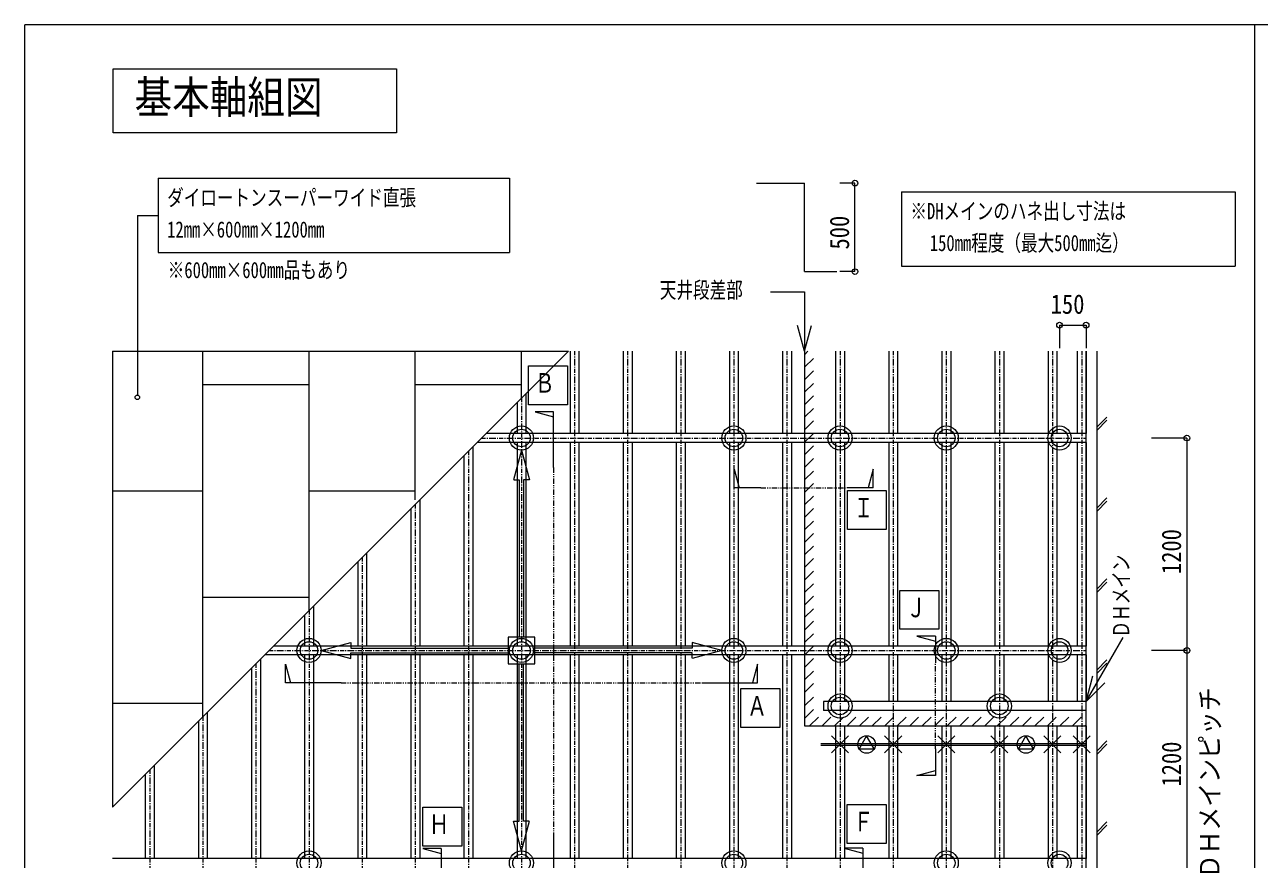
# Model space of a CAD drawing. Units: millimetres, scale not verified. Extents: x -205 to 205, y -142 to 142.
# Drawn here: x -205 to -65.5, y 48.2 to 142.5 of the extents above; entities that cross this region are included whole.
import ezdxf
from ezdxf.enums import TextEntityAlignment as Align

# ---------------------------------------------------------------- set-up
doc = ezdxf.new("R2010")
doc.units = ezdxf.units.MM
doc.header["$LTSCALE"] = 0.25
doc.linetypes.add('USER1', pattern=[7.8, 1.8, -0.6, 0.3, -0.6, 3, -0.6, 0.3, -0.6])
doc.linetypes.add('USER3', pattern=[4.8, 2.4, -0.6, 0.3, -0.6, 0.3, -0.6])
for name, color, linetype, lineweight in [('0-1_0-0 基本', 7, 'Continuous', 18), ('0-2_0-1 軸組', 7, 'Continuous', 18), ('0-3_0-2 インサート', 7, 'Continuous', 18), ('0-4_0-3 文字', 7, 'Continuous', 18), ('0-5_0-4 ブレース', 7, 'Continuous', 18), ('0-6_0-5 仕上', 7, 'Continuous', 18), ('F-1_F-0 図枠', 7, 'Continuous', 18), ('F-2_F-1 レイアウト', 7, 'Continuous', 18)]:
    doc.layers.add(name, color=color, linetype=linetype, lineweight=lineweight)
doc.styles.add('ＭＳ ゴシック', font='')
doc.styles.get('ＭＳ ゴシック').set_extended_font_data('MS Gothic')

msp = doc.modelspace()

# ---------------------------------------------------------------- linework, layer by layer
at = {"layer": '0-1_0-0 基本', "color": 4, "linetype": 'USER1'}
for p, q in [((-142.871, 105.6107), (-142.871, 12.6107)), ((-136.871, 105.6107), (-136.871, 12.6107)), ((-130.871, 105.6107), (-130.871, 12.6107)), ((-124.871, 105.6107), (-124.871, 12.6107)), ((-118.871, 105.6107), (-118.871, 12.6107)), ((-112.871, 105.6107), (-112.871, 12.6107)), ((-106.871, 105.6107), (-106.871, 12.6107)), ((-100.871, 105.6107), (-100.871, 12.6107)), ((-94.871, 105.6107), (-94.871, 12.6107)), ((-88.871, 105.6107), (-88.871, 12.6107)), ((-85.571, 105.6107), (-85.571, 12.6107)), ((-148.871, 100.3107), (-148.871, 12.6107)), ((-153.371, 95.8107), (-85.071, 95.8107)), ((-154.871, 94.3107), (-154.871, 12.6107)), ((-160.871, 88.3107), (-160.871, 12.6107)), ((-166.871, 82.3107), (-166.871, 12.6107)), ((-172.871, 76.3107), (-172.871, 12.6107)), ((-177.371, 71.8107), (-85.071, 71.8107)), ((-178.871, 70.3107), (-178.871, 12.6107)), ((-184.871, 64.3107), (-184.871, 12.6107)), ((-190.871, 58.3107), (-190.871, 12.6107))]:
    msp.add_line(p, q, dxfattribs=at)
at = {"layer": '0-1_0-0 基本'}
for p, q in [((-83.871, 97.0267), (-82.7139, 98.1838)), ((-83.871, 96.6542), (-82.7139, 97.8112)), ((-83.871, 87.8811), (-82.7139, 89.0381)), ((-83.871, 87.5085), (-82.7139, 88.6656)), ((-83.871, 78.7354), (-82.7139, 79.8925)), ((-83.871, 78.3628), (-82.7139, 79.5199)), ((-83.871, 69.5898), (-82.7139, 70.7468)), ((-83.871, 69.2172), (-82.7139, 70.3742)), ((-113.8343, 60.232), (-111.9076, 62.1587)), ((-113.8343, 62.1587), (-111.9076, 60.232)), ((-107.8343, 60.232), (-105.9076, 62.1587)), ((-107.8343, 62.1587), (-105.9076, 60.232)), ((-101.8343, 60.232), (-99.9076, 62.1587)), ((-101.8343, 62.1587), (-99.9076, 60.232)), ((-95.8343, 60.232), (-93.9076, 62.1587)), ((-95.8343, 62.1587), (-93.9076, 60.232)), ((-89.8343, 60.232), (-87.9076, 62.1587)), ((-89.8343, 62.1587), (-87.9076, 60.232)), ((-86.5343, 60.232), (-84.6076, 62.1587)), ((-86.5343, 62.1587), (-84.6076, 60.232)), ((-83.871, 60.4441), (-82.7139, 61.6012)), ((-115.0418, 61.2954), (-85.071, 61.2954)), ((-115.0418, 61.0954), (-85.071, 61.0954)), ((-83.871, 60.0715), (-82.7139, 61.2286)), ((-83.871, 51.2985), (-82.7139, 52.4555)), ((-83.871, 50.9259), (-82.7139, 52.0829))]:
    msp.add_line(p, q, dxfattribs=at)
for points in [[(-195.071, 12.6107), (-85.071, 12.6107), (-85.071, 105.6107)], [(-83.871, 105.6107), (-83.871, 11.4107), (-195.071, 11.4107)]]:
    msp.add_lwpolyline(points, dxfattribs=at)
at = {"layer": '0-2_0-1 軸組'}
for p, q in [((-143.371, 105.6107), (-143.371, 96.3107)), ((-142.371, 105.6107), (-142.371, 96.3107)), ((-137.371, 105.6107), (-137.371, 96.3107)), ((-136.371, 105.6107), (-136.371, 96.3107)), ((-131.371, 105.6107), (-131.371, 96.3107)), ((-130.371, 105.6107), (-130.371, 96.3107)), ((-125.371, 105.6107), (-125.371, 96.3107)), ((-124.371, 105.6107), (-124.371, 96.3107)), ((-119.371, 105.6107), (-119.371, 96.3107)), ((-118.371, 105.6107), (-118.371, 96.3107)), ((-113.371, 105.6107), (-113.371, 96.3107)), ((-112.371, 105.6107), (-112.371, 96.3107)), ((-107.371, 105.6107), (-107.371, 96.3107)), ((-106.371, 105.6107), (-106.371, 96.3107)), ((-101.371, 105.6107), (-101.371, 96.3107)), ((-100.371, 105.6107), (-100.371, 96.3107)), ((-95.371, 105.6107), (-95.371, 96.3107)), ((-94.371, 105.6107), (-94.371, 96.3107)), ((-89.371, 105.6107), (-89.371, 96.3107)), ((-88.371, 105.6107), (-88.371, 96.3107)), ((-86.071, 105.6107), (-86.071, 96.3107)), ((-85.071, 105.6107), (-85.071, 96.3107)), ((-148.371, 100.8107), (-148.371, 96.3107)), ((-149.371, 99.8107), (-149.371, 96.3107)), ((-85.071, 96.3107), (-152.871, 96.3107)), ((-85.071, 95.3107), (-153.871, 95.3107)), ((-149.371, 95.3107), (-149.371, 72.3107)), ((-148.371, 95.3107), (-148.371, 72.3107)), ((-143.371, 95.3107), (-143.371, 72.3107)), ((-142.371, 95.3107), (-142.371, 72.3107)), ((-137.371, 95.3107), (-137.371, 72.3107)), ((-136.371, 95.3107), (-136.371, 72.3107)), ((-131.371, 95.3107), (-131.371, 72.3107)), ((-130.371, 95.3107), (-130.371, 72.3107)), ((-125.371, 95.3107), (-125.371, 72.3107)), ((-124.371, 95.3107), (-124.371, 72.3107)), ((-119.371, 95.3107), (-119.371, 72.3107)), ((-118.371, 95.3107), (-118.371, 72.3107)), ((-113.371, 95.3107), (-113.371, 72.3107)), ((-112.371, 95.3107), (-112.371, 72.3107)), ((-107.371, 95.3107), (-107.371, 72.3107)), ((-106.371, 95.3107), (-106.371, 72.3107)), ((-101.371, 95.3107), (-101.371, 72.3107)), ((-100.371, 95.3107), (-100.371, 72.3107)), ((-95.371, 95.3107), (-95.371, 72.3107)), ((-94.371, 95.3107), (-94.371, 72.3107)), ((-89.371, 95.3107), (-89.371, 72.3107)), ((-88.371, 95.3107), (-88.371, 72.3107)), ((-86.071, 95.3107), (-86.071, 72.3107)), ((-85.071, 95.3107), (-85.071, 72.3107)), ((-155.371, 93.8107), (-155.371, 72.3107)), ((-154.371, 94.8107), (-154.371, 72.3107)), ((-160.371, 88.8107), (-160.371, 72.3107)), ((-161.371, 87.8107), (-161.371, 72.3107)), ((-166.371, 82.8107), (-166.371, 72.3107)), ((-167.371, 81.8107), (-167.371, 72.3107)), ((-172.371, 76.8107), (-172.371, 72.3107)), ((-173.371, 75.8107), (-173.371, 72.3107)), ((-85.071, 71.3107), (-177.871, 71.3107)), ((-85.071, 72.3107), (-176.871, 72.3107)), ((-173.371, 71.3107), (-173.371, 48.3107)), ((-172.371, 71.3107), (-172.371, 48.3107)), ((-167.371, 71.3107), (-167.371, 48.3107)), ((-166.371, 71.3107), (-166.371, 48.3107)), ((-161.371, 71.3107), (-161.371, 48.3107)), ((-160.371, 71.3107), (-160.371, 48.3107)), ((-155.371, 71.3107), (-155.371, 48.3107)), ((-154.371, 71.3107), (-154.371, 48.3107)), ((-149.371, 71.3107), (-149.371, 48.3107)), ((-148.371, 71.3107), (-148.371, 48.3107)), ((-143.371, 71.3107), (-143.371, 48.3107)), ((-142.371, 71.3107), (-142.371, 48.3107)), ((-137.371, 71.3107), (-137.371, 48.3107)), ((-136.371, 71.3107), (-136.371, 48.3107)), ((-131.371, 71.3107), (-131.371, 48.3107)), ((-130.371, 71.3107), (-130.371, 48.3107)), ((-125.371, 71.3107), (-125.371, 48.3107)), ((-124.371, 71.3107), (-124.371, 48.3107)), ((-119.371, 71.3107), (-119.371, 48.3107)), ((-118.371, 71.3107), (-118.371, 48.3107)), ((-113.371, 71.3107), (-113.371, 66.0369)), ((-112.371, 71.3107), (-112.371, 66.0369)), ((-107.371, 71.3107), (-107.371, 66.0369)), ((-106.371, 71.3107), (-106.371, 66.0369)), ((-101.371, 71.3107), (-101.371, 66.0369)), ((-100.371, 71.3107), (-100.371, 66.0369)), ((-95.371, 71.3107), (-95.371, 66.0369)), ((-94.371, 71.3107), (-94.371, 66.0369)), ((-89.371, 71.3107), (-89.371, 66.0369)), ((-88.371, 71.3107), (-88.371, 66.0369)), ((-86.071, 71.3107), (-86.071, 66.0369)), ((-85.071, 71.3107), (-85.071, 66.0369)), ((-179.371, 69.8107), (-179.371, 48.3107)), ((-178.371, 70.8107), (-178.371, 48.3107)), ((-85.071, 66.0369), (-114.748, 66.0369)), ((-114.748, 66.0369), (-114.748, 65.0369)), ((-184.371, 64.8107), (-184.371, 48.3107)), ((-85.071, 65.0369), (-114.748, 65.0369)), ((-185.371, 63.8107), (-185.371, 48.3107)), ((-113.371, 63.2832), (-113.371, 48.3107)), ((-113.371, 63.2832), (-112.371, 63.2832)), ((-112.371, 63.2832), (-112.371, 48.3107)), ((-107.371, 63.2832), (-107.371, 48.3107)), ((-107.371, 63.2832), (-106.371, 63.2832)), ((-106.371, 63.2832), (-106.371, 48.3107)), ((-101.371, 63.2832), (-101.371, 48.3107)), ((-101.371, 63.2832), (-100.371, 63.2832)), ((-100.371, 63.2832), (-100.371, 48.3107)), ((-95.371, 63.2832), (-95.371, 48.3107)), ((-95.371, 63.2832), (-94.371, 63.2832)), ((-94.371, 63.2832), (-94.371, 48.3107)), ((-89.371, 63.2832), (-89.371, 48.3107)), ((-89.371, 63.2832), (-88.371, 63.2832)), ((-88.371, 63.2832), (-88.371, 48.3107)), ((-86.071, 63.2832), (-86.071, 48.3107)), ((-85.071, 63.2832), (-85.071, 48.3107)), ((-190.371, 58.8107), (-190.371, 48.3107)), ((-191.371, 57.8107), (-191.371, 48.3107)), ((-85.071, 48.3107), (-195.071, 48.3107))]:
    msp.add_line(p, q, dxfattribs=at)
at = {"layer": '0-3_0-2 インサート'}
for p, q in [((-109.871, 62.1843), (-110.7274, 60.7009)), ((-109.0145, 60.7009), (-109.871, 62.1843)), ((-91.871, 62.1843), (-92.7274, 60.7009)), ((-91.0145, 60.7009), (-91.871, 62.1843)), ((-110.7274, 60.7009), (-109.0145, 60.7009)), ((-92.7274, 60.7009), (-91.0145, 60.7009))]:
    msp.add_line(p, q, dxfattribs=at)
for centre, radius in [((-148.871, 95.8107), 1.3624), ((-148.871, 95.8107), 0.9889), ((-124.871, 95.8107), 1.3624), ((-124.871, 95.8107), 0.9889), ((-112.871, 95.8107), 1.3624), ((-112.871, 95.8107), 0.9889), ((-100.871, 95.8107), 1.3624), ((-100.871, 95.8107), 0.9889), ((-172.871, 71.8107), 1.3624), ((-172.871, 71.8107), 0.9889), ((-148.871, 71.8107), 1.3624), ((-148.871, 71.8107), 0.9889), ((-124.871, 71.8107), 1.3624), ((-124.871, 71.8107), 0.9889), ((-112.871, 71.8107), 1.3624), ((-112.871, 71.8107), 0.9889), ((-100.871, 71.8107), 1.3624), ((-100.871, 71.8107), 0.9889), ((-112.871, 65.5369), 1.3624), ((-112.871, 65.5369), 0.9889), ((-94.871, 65.5369), 1.3624), ((-94.871, 65.5369), 0.9889), ((-109.871, 61.1954), 0.9889), ((-91.871, 61.1954), 0.9889), ((-172.871, 47.8107), 1.3624), ((-148.871, 47.8107), 1.3624), ((-124.871, 47.8107), 1.3624), ((-100.871, 47.8107), 1.3624), ((-172.871, 47.8107), 0.9889), ((-148.871, 47.8107), 0.9889), ((-124.871, 47.8107), 0.9889), ((-100.871, 47.8107), 0.9889)]:
    msp.add_circle(centre, radius, dxfattribs=at)
for centre, major_axis in [((-88.071, 95.8107), (0, 1.3624)), ((-88.071, 95.8107), (0, 0.9889)), ((-88.071, 71.8107), (0, 1.3624)), ((-88.071, 71.8107), (0, 0.9889)), ((-88.071, 47.8107), (0, 1.3624)), ((-88.071, 47.8107), (0, 0.9889))]:
    msp.add_ellipse(centre, major_axis=major_axis, ratio=0.95783, dxfattribs=at)
at = {"layer": '0-4_0-3 文字'}
for p, q in [((-195, 130.2802), (-195, 137.5)), ((-195, 137.5), (-162.9959, 137.5)), ((-162.9959, 137.5), (-162.9959, 130.2802)), ((-162.9959, 130.2802), (-195, 130.2802)), ((-111.1899, 124.6057), (-112.8831, 124.6057)), ((-111.1899, 114.6057), (-111.1899, 124.6057)), ((-105.9248, 123.6287), (-105.9248, 115.2287)), ((-105.9248, 123.6287), (-68.2231, 123.6287)), ((-68.2231, 123.6287), (-68.2231, 115.2287)), ((-192.2708, 120.9532), (-189.9056, 120.9532)), ((-192.2708, 120.9532), (-192.2708, 100.6687)), ((-189.9056, 116.7532), (-150.2039, 116.7532)), ((-111.1899, 114.6057), (-112.8831, 114.6057)), ((-105.9248, 115.2287), (-68.2231, 115.2287)), ((-116.8857, 105.6107), (-117.6621, 108.5085)), ((-116.8857, 105.6107), (-116.1092, 108.5085)), ((-88.071, 108.5629), (-85.071, 108.5629)), ((-88.071, 108.5629), (-88.071, 105.9683)), ((-85.071, 108.5629), (-85.071, 105.9683)), ((-148.071, 103.9721), (-143.671, 103.9721)), ((-148.071, 99.5721), (-148.071, 103.9721)), ((-143.671, 103.9721), (-143.671, 99.5721)), ((-143.671, 99.5721), (-148.071, 99.5721)), ((-147.3234, 98.7538), (-145.231, 98.1932)), ((-145.231, 98.7538), (-147.3234, 98.7538)), ((-145.231, 92.4842), (-145.231, 98.7538)), ((-73.6783, 95.8107), (-77.6783, 95.8107)), ((-73.6783, 95.8107), (-73.6783, 23.8107)), ((-124.8414, 92.2884), (-124.2807, 90.196)), ((-124.8414, 90.196), (-124.8414, 92.2884)), ((-109.1234, 92.2884), (-109.6841, 90.196)), ((-109.1234, 90.196), (-109.1234, 92.2884)), ((-121.8414, 90.196), (-124.8414, 90.196)), ((-109.1234, 90.196), (-112.1234, 90.196)), ((-112.0427, 89.8839), (-107.6427, 89.8839)), ((-112.0427, 85.4839), (-112.0427, 89.8839)), ((-107.6427, 89.8839), (-107.6427, 85.4839)), ((-107.6427, 85.4839), (-112.0427, 85.4839)), ((-106.1058, 78.6032), (-101.7058, 78.6032)), ((-106.1058, 74.2032), (-106.1058, 78.6032)), ((-101.7058, 78.6032), (-101.7058, 74.2032)), ((-101.7058, 74.2032), (-106.1058, 74.2032)), ((-104.1901, 73.4116), (-102.0977, 72.8509)), ((-102.0977, 73.4116), (-104.1901, 73.4116)), ((-102.0977, 73.4116), (-102.0977, 70.4116)), ((-85.071, 66.0369), (-80.8987, 73.2635)), ((-73.6783, 71.8107), (-77.6783, 71.8107)), ((-175.5279, 70.2631), (-174.9672, 68.1707)), ((-175.5279, 68.1707), (-175.5279, 70.2631)), ((-122.214, 70.2631), (-122.7747, 68.1707)), ((-122.214, 68.1707), (-122.214, 70.2631)), ((-85.071, 66.0369), (-84.2945, 68.9347)), ((-169.2582, 68.1707), (-175.5279, 68.1707)), ((-128.4837, 68.1707), (-122.214, 68.1707)), ((-124.071, 67.4986), (-119.671, 67.4986)), ((-124.071, 63.0986), (-124.071, 67.4986)), ((-119.671, 67.4986), (-119.671, 63.0986)), ((-85.071, 66.0369), (-82.9496, 68.1582)), ((-119.671, 63.0986), (-124.071, 63.0986)), ((-102.0977, 60.6936), (-102.0977, 57.6936)), ((-104.1901, 57.6936), (-102.0977, 58.2543)), ((-102.0977, 57.6936), (-104.1901, 57.6936)), ((-112.071, 54.4217), (-107.671, 54.4217)), ((-112.071, 50.0217), (-112.071, 54.4217)), ((-107.671, 54.4217), (-107.671, 50.0217)), ((-145.231, 51.1373), (-145.231, 44.8676)), ((-157.9366, 49.4276), (-157.9366, 46.4276)), ((-112.3975, 49.4842), (-110.3051, 48.9235)), ((-110.3051, 49.4842), (-112.3975, 49.4842)), ((-107.671, 50.0217), (-112.071, 50.0217)), ((-110.3051, 49.4842), (-110.3051, 46.4842))]:
    msp.add_line(p, q, dxfattribs=at)
at = {"layer": '0-4_0-3 文字', "color": 4, "linetype": 'USER3'}
for p, q in [((-145.231, 92.4842), (-145.231, 51.1373)), ((-121.8414, 90.196), (-112.1234, 90.196)), ((-102.0977, 60.6936), (-102.0977, 70.4116)), ((-169.2582, 68.1707), (-128.4837, 68.1707))]:
    msp.add_line(p, q, dxfattribs=at)
at = {"layer": '0-4_0-3 文字'}
for points in [[(-189.9056, 125.1532), (-189.9056, 120.9532), (-189.9056, 116.7532)], [(-189.9056, 125.1532), (-150.2039, 125.1532), (-150.2039, 116.7532)], [(-120.7372, 112.3219), (-116.8857, 112.3219), (-116.8857, 105.6107)], [(-157.9366, 49.4276), (-160.029, 49.4276), (-157.9366, 48.8669)]]:
    msp.add_lwpolyline(points, dxfattribs=at)
msp.add_lwpolyline([(-155.6045, 49.7207), (-160.0045, 49.7207), (-160.0045, 54.1207), (-155.6045, 54.1207)], close=True, dxfattribs=at)
for centre, radius in [((-111.1899, 124.6057), 0.319), ((-111.1899, 114.6057), 0.319), ((-88.071, 108.5629), 0.319), ((-85.071, 108.5629), 0.319), ((-192.2708, 100.4093), 0.2595), ((-73.6783, 95.8107), 0.319), ((-73.6783, 71.8107), 0.319)]:
    msp.add_circle(centre, radius, dxfattribs=at)
at = {"layer": '0-5_0-4 ブレース'}
for p, q in [((-148.871, 94.4483), (-149.7673, 91.1032)), ((-148.871, 94.4483), (-147.9746, 91.1032)), ((-149.7251, 91.0922), (-149.121, 91.0922)), ((-149.121, 91.0922), (-149.121, 73.3107)), ((-147.9746, 91.1032), (-148.621, 91.1032)), ((-148.621, 91.1032), (-148.621, 73.3107)), ((-171.5086, 71.8107), (-168.1634, 72.7071)), ((-168.1634, 72.7071), (-168.1634, 72.0607)), ((-126.2334, 71.8107), (-129.5785, 72.7071)), ((-129.5785, 72.7071), (-129.5785, 72.0607)), ((-171.5086, 71.8107), (-168.1634, 70.9144)), ((-168.1634, 72.0607), (-150.371, 72.0607)), ((-168.1524, 70.9566), (-168.1524, 71.5607)), ((-168.1524, 71.5607), (-150.371, 71.5607)), ((-129.5785, 72.0607), (-147.371, 72.0607)), ((-129.5895, 71.5607), (-147.371, 71.5607)), ((-129.5895, 70.9566), (-129.5895, 71.5607)), ((-126.2334, 71.8107), (-129.5785, 70.9144)), ((-150.371, 70.3107), (-147.371, 70.3107)), ((-149.121, 52.5183), (-149.121, 70.3107)), ((-148.621, 52.5293), (-148.621, 70.3107)), ((-148.871, 49.1731), (-149.7673, 52.5183)), ((-149.7673, 52.5183), (-149.121, 52.5183)), ((-148.871, 49.1731), (-147.9746, 52.5183)), ((-148.0169, 52.5293), (-148.621, 52.5293))]:
    msp.add_line(p, q, dxfattribs=at)
msp.add_lwpolyline([(-147.371, 70.3107), (-147.371, 73.3107), (-150.371, 73.3107), (-150.371, 70.3107)], dxfattribs=at)
at = {"layer": '0-6_0-5 仕上'}
for p, q in [((-122.3116, 124.6057), (-116.8857, 124.6057)), ((-116.8857, 114.6057), (-116.8857, 124.6057)), ((-116.8857, 114.6057), (-113.2279, 114.6057)), ((-195.071, 105.6107), (-143.571, 105.6107)), ((-184.871, 64.3107), (-184.871, 105.6107)), ((-172.871, 76.3107), (-172.871, 105.6107)), ((-160.871, 88.8107), (-160.871, 105.6107)), ((-148.871, 100.3107), (-148.871, 105.6107)), ((-116.8857, 105.6107), (-116.8857, 63.2832)), ((-116.8857, 105.223), (-116.498, 105.6107)), ((-116.8857, 103.8088), (-115.8857, 104.8088)), ((-116.8857, 102.3946), (-115.8857, 103.3946)), ((-116.8857, 100.9804), (-115.8857, 101.9804)), ((-172.871, 101.8107), (-184.871, 101.8107)), ((-148.871, 101.8107), (-160.871, 101.8107)), ((-116.8857, 99.5662), (-115.8857, 100.5662)), ((-116.8857, 98.152), (-115.8857, 99.152)), ((-116.8857, 96.7378), (-115.8857, 97.7378)), ((-116.8857, 95.3235), (-115.8857, 96.3235)), ((-116.8857, 93.9093), (-115.8857, 94.9093)), ((-116.8857, 92.4951), (-115.8857, 93.4951)), ((-116.8857, 91.0809), (-115.8857, 92.0809)), ((-184.871, 89.8107), (-195.071, 89.8107)), ((-160.871, 89.8107), (-172.871, 89.8107)), ((-116.8857, 89.6667), (-115.8857, 90.6667)), ((-116.8857, 88.2525), (-115.8857, 89.2525)), ((-116.8857, 86.8383), (-115.8857, 87.8383)), ((-116.8857, 85.4241), (-115.8857, 86.4241)), ((-116.8857, 84.0098), (-115.8857, 85.0098)), ((-116.8857, 82.5956), (-115.8857, 83.5956)), ((-116.8857, 81.1814), (-115.8857, 82.1814)), ((-116.8857, 79.7672), (-115.8857, 80.7672)), ((-116.8857, 78.353), (-115.8857, 79.353)), ((-172.871, 77.8107), (-184.871, 77.8107)), ((-116.8857, 76.9388), (-115.8857, 77.9388)), ((-116.8857, 75.5246), (-115.8857, 76.5246)), ((-116.8857, 74.1103), (-115.8857, 75.1103)), ((-116.8857, 72.6961), (-115.8857, 73.6961)), ((-116.8857, 71.2819), (-115.8857, 72.2819)), ((-116.8857, 69.8965), (-115.8857, 70.8965)), ((-116.8857, 68.4823), (-115.8857, 69.4823)), ((-116.8857, 67.0681), (-115.8857, 68.0681)), ((-184.871, 65.8107), (-195.071, 65.8107)), ((-116.8857, 65.5402), (-115.8857, 66.5402)), ((-116.8857, 64.1259), (-115.8857, 65.1259)), ((-116.3142, 63.2832), (-115.3142, 64.2832)), ((-116.3142, 63.2832), (-115.3142, 64.2832)), ((-114.9, 63.2832), (-113.9, 64.2832)), ((-113.4858, 63.2832), (-112.4858, 64.2832)), ((-112.0716, 63.2832), (-111.0716, 64.2832)), ((-110.6574, 63.2832), (-109.6574, 64.2832)), ((-109.2432, 63.2832), (-108.2432, 64.2832)), ((-107.8289, 63.2832), (-106.8289, 64.2832)), ((-106.4147, 63.2832), (-105.4147, 64.2832)), ((-105.0005, 63.2832), (-104.0005, 64.2832)), ((-103.5863, 63.2832), (-102.5863, 64.2832)), ((-102.1721, 63.2832), (-101.1721, 64.2832)), ((-100.7579, 63.2832), (-99.7579, 64.2832)), ((-99.3437, 63.2832), (-98.3437, 64.2832)), ((-97.9294, 63.2832), (-96.9294, 64.2832)), ((-96.5152, 63.2832), (-95.5152, 64.2832)), ((-95.101, 63.2832), (-94.101, 64.2832)), ((-93.6868, 63.2832), (-92.6868, 64.2832)), ((-92.2726, 63.2832), (-91.2726, 64.2832)), ((-90.8584, 63.2832), (-89.8584, 64.2832)), ((-89.4442, 63.2832), (-88.4442, 64.2832)), ((-88.03, 63.2832), (-87.03, 64.2832)), ((-86.6157, 63.2832), (-85.6157, 64.2832)), ((-116.8857, 63.2832), (-85.071, 63.2832)), ((-85.2015, 63.2832), (-85.071, 63.4137))]:
    msp.add_line(p, q, dxfattribs=at)
msp.add_lwpolyline([(-195.071, 105.6107), (-195.071, 54.1107), (-143.571, 105.6107)], dxfattribs=at)
at = {"layer": 'F-1_F-0 図枠'}
for p in [(205, 142.5), (-205, -142.5)]:
    msp.add_line(p, (-205, 142.5), dxfattribs=at)
at = {"layer": 'F-2_F-1 レイアウト'}
msp.add_line((-66, -124.5), (-66, 142.5), dxfattribs=at)

# ---------------------------------------------------------------- texts
at = {"layer": '0-4_0-3 文字', "style": 'ＭＳ ゴシック'}
for s, height, width, p in [('基本軸組図', 3.666, 0.85, (-192.5913, 131.3901)), ('ダイロートンスーパーワイド直張', 1.833, 0.75, (-188.9056, 121.5032)), ('※DHメインのハネ出し寸法は', 1.833, 0.75, (-104.9248, 119.9787)), ('12mm×600mm×1200mm', 1.833, 0.75, (-188.9056, 117.9032)), ('150mm程度（最大500mm迄）', 1.833, 0.75, (-102.7266, 116.3787)), ('※600mm×600mm品もあり', 1.833, 0.75, (-188.8364, 113.3225)), ('天井段差部', 1.833, 0.75, (-133.2372, 111.0719)), ('150', 2.199, 0.85, (-89.071, 109.1815)), ('Ｂ', 2.199, 0.75, (-147.371, 100.2721)), ('Ｉ', 2.199, 0.75, (-111.3427, 86.1839)), ('Ｊ', 2.199, 0.75, (-105.4058, 74.9032)), ('Ａ', 2.199, 0.75, (-123.371, 63.7986)), ('Ｈ', 2.199, 0.75, (-159.3045, 50.4207)), ('Ｆ', 2.199, 0.75, (-111.371, 50.7217))]:
    msp.add_text(s, height=height, dxfattribs=dict(at, width=width)).set_placement(p, align=Align.BOTTOM_LEFT)
for s, height, width, p in [('500', 2.199, 0.85, (-111.1899, 117.1057)), ('1200', 2.199, 0.85, (-73.6783, 80.4357)), ('ＤＨメイン', 1.833, 0.75, (-79.6487, 73.2635)), ('ＤＨメインピッチ', 2.199, 0.9, (-69.3514, 46.0607)), ('1200', 2.199, 0.85, (-73.6783, 56.4357))]:
    msp.add_text(s, height=height, rotation=90, dxfattribs=dict(at, width=width)).set_placement(p, align=Align.BOTTOM_LEFT)

doc.saveas('drawing.dxf')
